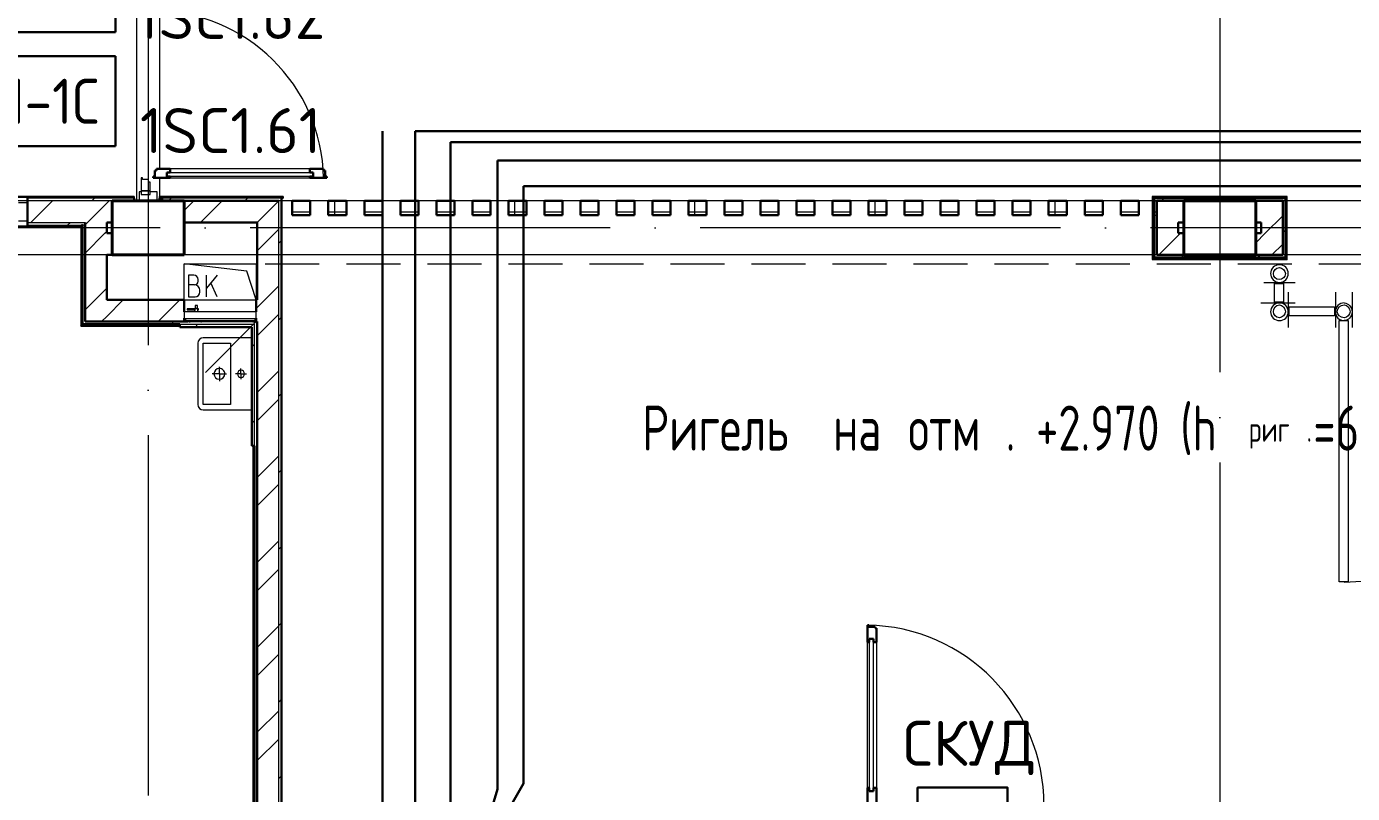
# Model space of a CAD drawing. Header units: millimetres. Extents: x -1073752 to 1436911, y -1379358 to 94781.
# Drawn here: x -1033743 to -1026380, y -914608 to -910352 of the extents above; entities that cross this region are included whole.
import ezdxf
from ezdxf.enums import TextEntityAlignment as Align

# ---------------------------------------------------------------- set-up
doc = ezdxf.new("R2010")
doc.units = ezdxf.units.MM
doc.set_wipeout_variables(frame=1)
for name, pattern in [('ADSK_Линия сетки', [25, 20, -2.5, 0, -2.5]), ('ADSK_Сверху', [450, 300, -150]), ('ADSK_Штриховая_ш3 п1_5', [4.5, 3, -1.5])]:
    doc.linetypes.add(name, pattern=pattern)
for name, color, linetype, lineweight in [('PDF _Геометрия', 7, 'Continuous', 9), ('RC-Линии_связи-Адресные', 5, 'Continuous', 50), ('RC-Прочее_оборудование', 1, 'Continuous', 30), ('Аннотация', 7, 'Continuous', 18), ('АПС', 5, 'Continuous', 30), ('Витраж', 7, 'Continuous', 9), ('Двери', 252, 'Continuous', 9), ('лс', 5, 'Continuous', 30), ('Несущие колонны', 7, 'Continuous', 18), ('Оборудование', 7, 'Continuous', 18), ('Ограждение', 252, 'Continuous', 9), ('Оси', 252, 'Continuous', 9), ('Перекрытие', 252, 'Continuous', 18), ('Стены внутренние', 7, 'Continuous', 18), ('Стены наружные', 7, 'Continuous', 18), ('Стены штриховка', 7, 'Continuous', 9), ('Узлы', 7, 'Continuous', 18)]:
    doc.layers.add(name, color=color, linetype=linetype, lineweight=lineweight)
doc.layers.add('Двери открывание', color=7, linetype='Continuous', lineweight=9, true_color=0xc0c0c0)
doc.layers.add('Линии', color=7, linetype='Continuous', lineweight=9, true_color=0x00a600)
doc.styles.add('GOST Common_3', font='', dxfattribs={"height": 3.5})
doc.styles.add('GOST Common_5', font='', dxfattribs={"width": 0.9, "height": 2.5})
doc.styles.add('ICOCPEUR', font='isocpeur.ttf', dxfattribs={"height": 250})
doc.styles.add('ISOCPEUR', font='isocpeur.ttf', dxfattribs={"height": 250})
doc.styles.get("Standard").update_dxf_attribs({"font": 'arial.ttf'})
doc.styles.get('GOST Common_3').set_extended_font_data('GOST 2.304 type A')
doc.styles.get('GOST Common_5').set_extended_font_data('GOST 2.304 type A')
pattern_1 = [(0, (-32119.8, 96), (0, 600), []), (90, (-32119.8, 96), (-600, 4e-14), [])]

# ---------------------------------------------------------------- blocks, each defined once
blk = doc.blocks.new('1 этаж')
at = {"layer": 'Ограждение', "true_color": 0x636466}
h = blk.add_hatch(dxfattribs=at)
h.set_pattern_fill('FP_25', color=251, style=0, pattern_type=2)
h.set_pattern_definition(pattern_1)
h.paths.add_polyline_path([(-40733.3, -13828.7), (-40733.3, -13818.7), (-44175.8, -13818.7), (-44175.8, -13823.7), (-40738.3, -13823.7), (-40738.3, -13828.7)])
h = blk.add_hatch(dxfattribs=at)
h.set_pattern_fill('FP_26', color=251, style=0, pattern_type=2)
h.set_pattern_definition(pattern_1)
h.paths.add_polyline_path([(-40593.3, -13828.7), (-40573.3, -13828.7), (-40573.3, -13823.7), (-39915.8, -13823.7), (-39915.8, -13828.7), (-39905.8, -13828.7), (-39905.8, -13818.7), (-40593.3, -13818.7)])
h = blk.add_hatch(dxfattribs=at)
h.set_pattern_fill('FP_25', color=251, style=0, pattern_type=2)
h.set_pattern_definition(pattern_1)
h.paths.add_polyline_path([(-35075.8, -13823.7), (-34335.8, -13823.7), (-34330.8, -13818.7), (-35080.8, -13818.7)])
h = blk.add_hatch(dxfattribs=at)
h.set_pattern_fill('FP_25', color=251, style=0, pattern_type=2)
h.set_pattern_definition(pattern_1)
h.paths.add_polyline_path([(-34477.6, -14168.7), (-34330.8, -14168.7), (-34335.8, -14163.7), (-35075.8, -14163.7), (-35080.8, -14168.7), (-35055.8, -14168.7)])
at = {"color": 251, "lineweight": 18, "true_color": 0x636466}
for p, q in [((-40109, -14234.6), (-40455.8, -14193.7)), ((-40455.8, -14393.7), (-40455.8, -14193.7)), ((-40455.8, -14193.7), (-40055.8, -14193.7)), ((-40055.8, -14193.7), (-40055.8, -14393.7)), ((-40402.5, -14256.5), (-40432.5, -14256.5)), ((-40432.5, -14256.5), (-40432.5, -14376.5)), ((-40379.2, -14289.8), (-40379.2, -14279.8)), ((-40272.5, -14256.5), (-40332.5, -14328)), ((-40332.5, -14376.5), (-40332.5, -14256.5)), ((-40055.8, -14393.7), (-40109, -14234.6)), ((-40399.2, -14309.8), (-40432.5, -14309.8)), ((-40369.2, -14349.8), (-40369.2, -14339.8)), ((-40272.5, -14376.5), (-40308.5, -14299.4)), ((-40432.5, -14376.5), (-40395.9, -14376.5))]:
    blk.add_line(p, q, dxfattribs=at)
for centre, radius, start, end in [((-40402.5, -14279.8), 23.3, 0, 90), ((-40399.2, -14289.8), 20, 270, 0), ((-40399.2, -14339.8), 30, 0, 90), ((-40395.9, -14349.8), 26.7, 270, 0)]:
    blk.add_arc(centre, radius, start, end, dxfattribs=at)
at = {"layer": 'PDF _Геометрия', "color": 251, "true_color": 0x636466}
for p, q in [((-34461.2, -14296), (-34286.9, -14296)), ((-34325, -14350.4), (-34325, -14546.4)), ((-34063.7, -14350.4), (-34063.7, -14546.4)), ((-33971.1, -14350.4), (-33971.1, -14546.4)), ((-34477.5, -14410.3), (-34286.9, -14410.3))]:
    blk.add_line(p, q, dxfattribs=at)
at = {"layer": 'PDF _Геометрия', "color": 251, "true_color": 0x636466, "flags": 128}
for points in [[(-34401.3, -14301.4), (-34352.3, -14301.4), (-34352.3, -14404.9), (-34401.3, -14404.9), (-34401.3, -14301.4)], [(-34069.1, -14432.1), (-34069.1, -14481.1), (-34319.6, -14481.1), (-34319.6, -14432.1), (-34069.1, -14432.1)], [(-34041.9, -14508.3), (-33992.9, -14508.3), (-33992.9, -15956.8), (-34041.9, -15956.8), (-34041.9, -14508.3)], [(-33835, -15951.3), (-33851.3, -15951.3), (-34014.6, -15962.2)]]:
    blk.add_lwpolyline(points, dxfattribs=at)
at = {"layer": 'PDF _Геометрия', "color": 251, "true_color": 0x636466}
for centre, start, end in [((-34374.2, -14246.8), 89.76027, 180.23973), ((-34373.8, -14246.8), 359.76027, 90.23973), ((-34374.2, -14247.2), 179.76027, 270.23973), ((-34373.8, -14247.2), 269.76027, 0.23973), ((-34374.2, -14459.1), 89.76027, 180.23973), ((-34374.2, -14459.1), 89.76027, 180.23973), ((-34373.8, -14459.1), 359.76027, 90.23973), ((-34373.8, -14459.1), 359.76027, 90.23973), ((-34014.9, -14459.1), 89.76027, 180.23973), ((-34014.9, -14459.1), 89.76027, 180.23973), ((-34374.2, -14459.5), 179.76027, 270.23973), ((-34374.2, -14459.5), 179.76027, 270.23973), ((-34373.8, -14459.5), 269.76027, 0.23973), ((-34373.8, -14459.5), 269.76027, 0.23973), ((-34014.9, -14459.5), 179.76027, 270.23973), ((-34014.9, -14459.5), 179.76027, 270.23973)]:
    blk.add_arc(centre, 48.8, start, end, dxfattribs=at)
for points in [[(-34406.7, -14247), (-34406.7, -14230.6), (-34395.8, -14214.3), (-34374, -14214.3)], [(-34374, -14279.6), (-34395.8, -14279.6), (-34406.7, -14268.7), (-34406.7, -14247)], [(-34374, -14214.3), (-34357.7, -14214.3), (-34341.4, -14230.6), (-34341.4, -14247)], [(-34341.4, -14247), (-34341.4, -14268.7), (-34357.7, -14279.6), (-34374, -14279.6)], [(-34406.7, -14459.3), (-34406.7, -14437.5), (-34395.8, -14421.2), (-34374, -14421.2)], [(-34406.7, -14459.3), (-34406.7, -14437.5), (-34395.8, -14421.2), (-34374, -14421.2)], [(-34374, -14421.2), (-34357.7, -14421.2), (-34341.4, -14437.5), (-34341.4, -14459.3)], [(-34374, -14421.2), (-34357.7, -14421.2), (-34341.4, -14437.5), (-34341.4, -14459.3)], [(-34052.8, -14459.3), (-34052.8, -14437.5), (-34036.4, -14421.2), (-34014.6, -14421.2)], [(-34052.8, -14459.3), (-34052.8, -14437.5), (-34036.4, -14421.2), (-34014.6, -14421.2)], [(-34014.6, -14410.3), (-33992.9, -14410.3), (-33971.1, -14432.1), (-33971.1, -14459.3)], [(-34014.6, -14410.3), (-33992.9, -14410.3), (-33971.1, -14432.1), (-33971.1, -14459.3)], [(-34014.6, -14421.2), (-33998.3, -14421.2), (-33982, -14437.5), (-33982, -14459.3)], [(-34014.6, -14421.2), (-33998.3, -14421.2), (-33982, -14437.5), (-33982, -14459.3)], [(-34374, -14492), (-34395.8, -14492), (-34406.7, -14475.7), (-34406.7, -14459.3)], [(-34374, -14492), (-34395.8, -14492), (-34406.7, -14475.7), (-34406.7, -14459.3)], [(-34341.4, -14459.3), (-34341.4, -14475.7), (-34357.7, -14492), (-34374, -14492)], [(-34341.4, -14459.3), (-34341.4, -14475.7), (-34357.7, -14492), (-34374, -14492)], [(-34014.6, -14492), (-34036.4, -14492), (-34052.8, -14475.7), (-34052.8, -14459.3)], [(-34014.6, -14492), (-34036.4, -14492), (-34052.8, -14475.7), (-34052.8, -14459.3)], [(-33971.1, -14459.3), (-33971.1, -14486.5), (-33992.9, -14508.3), (-34014.6, -14508.3)], [(-33982, -14459.3), (-33982, -14475.7), (-33998.3, -14492), (-34014.6, -14492)], [(-33971.1, -14459.3), (-33971.1, -14486.5), (-33992.9, -14508.3), (-34014.6, -14508.3)], [(-33982, -14459.3), (-33982, -14475.7), (-33998.3, -14492), (-34014.6, -14492)]]:
    blk.add_open_spline(points, degree=3, dxfattribs=at)
at = {"layer": 'Витраж', "color": 251, "lineweight": 18, "true_color": 0x636466, "extrusion": (0, 0, -1)}
for p, q in [((-40705.8, -13793.7), (-40705.8, -13843.7)), ((-40695.8, -13793.7), (-40705.8, -13793.7)), ((-40605.8, -13793.7), (-40645.8, -13793.7)), ((-40605.8, -13843.7), (-40605.8, -13793.7)), ((-41325.8, -13853.7), (-41375.8, -13853.7)), ((-41325.8, -13953.7), (-41325.8, -13853.7)), ((-40705.8, -13843.7), (-40605.8, -13843.7)), ((-41375.8, -13953.7), (-41325.8, -13953.7))]:
    blk.add_line(p, q, dxfattribs=at)
at = {"layer": 'Двери', "color": 251, "lineweight": 30, "true_color": 0x636466}
for p, q in [((-40618.8, -13674.7), (-40618.8, -13708.7)), ((-40609.8, -13674.7), (-40618.8, -13674.7)), ((-40533.8, -13666.7), (-40609.8, -13666.7)), ((-40609.8, -13666.7), (-40609.8, -13674.7)), ((-40533.8, -13686.7), (-40551.8, -13686.7)), ((-40551.8, -13686.7), (-40551.8, -13707.7)), ((-40533.8, -13666.7), (-40533.8, -13686.7)), ((-39681.8, -13666.7), (-39757.8, -13666.7)), ((-39757.8, -13666.7), (-39757.8, -13686.7)), ((-39757.8, -13686.7), (-39739.8, -13686.7)), ((-39739.8, -13686.7), (-39739.8, -13707.7)), ((-39681.8, -13674.7), (-39681.8, -13666.7)), ((-39672.8, -13674.7), (-39681.8, -13674.7)), ((-39672.8, -13708.7), (-39672.8, -13674.7)), ((-40618.8, -13708.7), (-40627.8, -13708.7)), ((-40627.8, -13708.7), (-40627.8, -13716.7)), ((-40627.8, -13716.7), (-40533.8, -13716.7)), ((-40551.8, -13707.7), (-40533.8, -13707.7)), ((-40533.8, -13707.7), (-40533.8, -13716.7)), ((-39757.8, -13707.7), (-39757.8, -13716.7)), ((-39739.8, -13707.7), (-39757.8, -13707.7)), ((-39757.8, -13716.7), (-39663.8, -13716.7)), ((-39663.8, -13708.7), (-39672.8, -13708.7)), ((-39663.8, -13716.7), (-39663.8, -13708.7)), ((-36661.8, -16197.7), (-36653.8, -16197.7)), ((-36661.8, -16291.7), (-36661.8, -16197.7)), ((-36653.8, -16197.7), (-36653.8, -16206.7)), ((-36653.8, -16206.7), (-36619.8, -16206.7)), ((-36619.8, -16206.7), (-36619.8, -16215.7)), ((-36619.8, -16215.7), (-36611.8, -16215.7)), ((-36611.8, -16215.7), (-36611.8, -16291.7)), ((-36652.8, -16291.7), (-36661.8, -16291.7)), ((-36652.8, -16273.7), (-36652.8, -16291.7)), ((-36628.8, -16273.7), (-36652.8, -16273.7)), ((-36628.8, -16291.7), (-36628.8, -16273.7)), ((-36611.8, -16291.7), (-36628.8, -16291.7)), ((-36661.8, -17195.7), (-36661.8, -17101.7)), ((-36652.8, -17101.7), (-36661.8, -17101.7)), ((-36652.8, -17119.7), (-36652.8, -17101.7)), ((-36628.8, -17119.7), (-36652.8, -17119.7)), ((-36628.8, -17101.7), (-36628.8, -17119.7)), ((-36611.8, -17101.7), (-36628.8, -17101.7)), ((-36611.8, -17101.7), (-36611.8, -17177.7))]:
    blk.add_line(p, q, dxfattribs=at)
at = {"layer": 'Двери', "color": 251, "true_color": 0x636466}
for p, q in [((-40551.8, -13686.7), (-39739.8, -13686.7)), ((-40551.8, -13707.7), (-40551.8, -13686.7)), ((-39757.8, -13666.7), (-40533.8, -13666.7)), ((-39739.8, -13686.7), (-39739.8, -13707.7)), ((-40687.8, -13716.7), (-40695.8, -13716.7)), ((-40695.8, -13716.7), (-40695.8, -13788.7)), ((-40687.8, -13725.7), (-40687.8, -13716.7)), ((-40653.8, -13725.7), (-40687.8, -13725.7)), ((-40653.8, -13739.7), (-40653.8, -13725.7)), ((-40645.8, -13739.7), (-40653.8, -13739.7)), ((-40645.8, -13788.7), (-40645.8, -13739.7)), ((-39739.8, -13707.7), (-40551.8, -13707.7)), ((-40533.8, -13716.7), (-39757.8, -13716.7)), ((-40645.8, -13788.7), (-40695.8, -13788.7)), ((-40695.8, -13788.7), (-40695.8, -13808.7)), ((-40695.8, -13788.7), (-40645.8, -13788.7)), ((-40695.8, -13808.7), (-40645.8, -13808.7)), ((-40645.8, -13808.7), (-40645.8, -13788.7)), ((-36661.8, -17101.7), (-36661.8, -16291.7)), ((-36652.8, -16273.7), (-36652.8, -17119.7)), ((-36628.8, -16273.7), (-36652.8, -16273.7)), ((-36628.8, -17119.7), (-36628.8, -16273.7)), ((-36611.8, -16291.7), (-36611.8, -17101.7)), ((-36652.8, -17119.7), (-36628.8, -17119.7))]:
    blk.add_line(p, q, dxfattribs=at)
at = {"layer": 'Двери открывание', "color": 251, "true_color": 0x636466}
for centre, radius, start, end in [((-40627.8, -13734.7), 946, 1.09026, 90), ((-36679.8, -17195.7), 998, 0, 88.96655)]:
    blk.add_arc(centre, radius, start, end, dxfattribs=at)
at = {"layer": 'Линии', "color": 251, "linetype": 'ADSK_Сверху', "ltscale": 100, "true_color": 0x636466}
for p, q in [((-15050.8, -13843.7), (-48260.8, -13843.7)), ((-15050.8, -14143.7), (-48260.8, -14143.7))]:
    blk.add_line(p, q, dxfattribs=at)
at = {"layer": 'Линии', "color": 251, "linetype": 'ADSK_Штриховая_ш3 п1_5', "ltscale": 100, "true_color": 0x636466}
blk.add_line((-40455.8, -14193.7), (-27895.8, -14193.7), dxfattribs=at)
at = {"layer": 'Несущие колонны', "color": 251, "lineweight": 40, "true_color": 0x636466}
for p, q in [((-40855.8, -13843.7), (-40455.8, -13843.7)), ((-40855.8, -14143.7), (-40855.8, -13843.7)), ((-40455.8, -13843.7), (-40855.8, -13843.7)), ((-40455.8, -13843.7), (-40455.8, -14143.7)), ((-34905.8, -14143.7), (-34905.8, -13843.7)), ((-34905.8, -13843.7), (-34505.8, -13843.7)), ((-34505.8, -13843.7), (-34905.8, -13843.7)), ((-34905.8, -13843.7), (-34905.8, -14143.7)), ((-34505.8, -13843.7), (-34505.8, -14143.7)), ((-34505.8, -14143.7), (-34505.8, -13843.7)), ((-40855.8, -13963.7), (-40855.8, -14143.7)), ((-40455.8, -14143.7), (-40455.8, -13963.7)), ((-40455.8, -14143.7), (-40855.8, -14143.7)), ((-40855.8, -14143.7), (-40455.8, -14143.7)), ((-34505.8, -14143.7), (-34905.8, -14143.7)), ((-34905.8, -14143.7), (-34505.8, -14143.7))]:
    blk.add_line(p, q, dxfattribs=at)
at = {"layer": 'Несущие колонны', "color": 251, "true_color": 0x636466}
for p, q in [((-40855.8, -13843.7), (-40855.8, -13963.7)), ((-40455.8, -13963.7), (-40455.8, -13843.7))]:
    blk.add_line(p, q, dxfattribs=at)
at = {"layer": 'Оборудование', "color": 251, "true_color": 0x636466}
for p, q in [((-40395.4, -14423.4), (-40395.4, -14440.9)), ((-40383.2, -14423.4), (-40395.4, -14423.4)), ((-40383.2, -14440.9), (-40383.2, -14423.4)), ((-40455.8, -14458.7), (-40455.8, -14495.1)), ((-40055.8, -14458.7), (-40455.8, -14458.7)), ((-40454.9, -14496), (-40056.7, -14496)), ((-40448.8, -14496), (-40448.8, -14505.8)), ((-40440, -14443.4), (-40440, -14448.4)), ((-40394.1, -14443.4), (-40440, -14443.4)), ((-40440, -14448.4), (-40394.1, -14448.4)), ((-40399, -14442.8), (-40399, -14458.7)), ((-40379.7, -14442.8), (-40399, -14442.8)), ((-40395.4, -14440.9), (-40397.4, -14442.8)), ((-40383.2, -14440.9), (-40395.4, -14440.9)), ((-40376.2, -14443.4), (-40384.5, -14443.4)), ((-40384.5, -14448.4), (-40376.2, -14448.4)), ((-40381.2, -14442.8), (-40383.2, -14440.9)), ((-40379.7, -14458.7), (-40379.7, -14442.8)), ((-40376.2, -14448.4), (-40376.2, -14443.4)), ((-40062.8, -14505.8), (-40062.8, -14496)), ((-40055.8, -14495.1), (-40055.8, -14458.7)), ((-40447.8, -14506.7), (-40063.8, -14506.7)), ((-40436.8, -14508.3), (-40436.8, -14513.7)), ((-40436.8, -14513.7), (-40074.8, -14513.7)), ((-40427.8, -14513.7), (-40427.8, -14515.7)), ((-40427.8, -14515.7), (-40423.8, -14515.7)), ((-40363.3, -14515.7), (-40423.8, -14515.7)), ((-40363.3, -14515.7), (-40359.3, -14515.7)), ((-40359.3, -14515.7), (-40359.3, -14513.7)), ((-40055.8, -14513.7), (-40338.6, -14796.6)), ((-40074.8, -14513.7), (-40074.8, -14508.3))]:
    blk.add_line(p, q, dxfattribs=at)
for points, knots in [([(-40455.8, -14495.1), (-40455.8, -14495.2), (-40455.8, -14495.4), (-40455.7, -14495.6), (-40455.6, -14495.7), (-40455.4, -14495.8), (-40455.3, -14495.9), (-40455.1, -14496), (-40455, -14496), (-40454.9, -14496)], [0, 0, 0, 0, 0.166667, 0.333333, 0.458333, 0.583333, 0.708333, 0.833333, 1, 1, 1, 1]), ([(-40056.7, -14496), (-40056.6, -14496), (-40056.5, -14496), (-40056.3, -14496), (-40056.2, -14495.9), (-40056, -14495.7), (-40055.9, -14495.6), (-40055.8, -14495.4), (-40055.8, -14495.2), (-40055.8, -14495.1)], [-1, -1, -1, -1, -0.833333, -0.75, -0.583333, -0.458333, -0.333333, -0.166667, 0, 0, 0, 0]), ([(-40448.8, -14505.8), (-40448.8, -14505.9), (-40448.8, -14506), (-40448.7, -14506.2), (-40448.6, -14506.4), (-40448.4, -14506.5), (-40448.3, -14506.6), (-40448.2, -14506.7), (-40448.1, -14506.7), (-40447.9, -14506.7), (-40447.8, -14506.7)], [0, 0, 0, 0, 0.166667, 0.333333, 0.458333, 0.583333, 0.666667, 0.75, 0.833333, 1, 1, 1, 1]), ([(-40438.3, -14506.7), (-40438.2, -14506.7), (-40438, -14506.8), (-40437.7, -14506.8), (-40437.6, -14506.9), (-40437.4, -14507), (-40437.2, -14507.2), (-40437.1, -14507.3), (-40437, -14507.5), (-40436.9, -14507.7), (-40436.8, -14507.9), (-40436.8, -14508.1), (-40436.8, -14508.3)], [0, 0, 0, 0, 0.166667, 0.25, 0.333333, 0.416667, 0.5, 0.583333, 0.666667, 0.75, 0.833333, 1, 1, 1, 1]), ([(-40074.8, -14508.3), (-40074.8, -14508.1), (-40074.8, -14507.9), (-40074.7, -14507.7), (-40074.6, -14507.5), (-40074.5, -14507.3), (-40074.4, -14507.2), (-40074.2, -14507), (-40074, -14506.9), (-40073.9, -14506.8), (-40073.6, -14506.8), (-40073.4, -14506.7), (-40073.3, -14506.7)], [-1, -1, -1, -1, -0.833333, -0.75, -0.666667, -0.583333, -0.5, -0.416667, -0.333333, -0.25, -0.166667, 0, 0, 0, 0]), ([(-40063.8, -14506.7), (-40063.7, -14506.7), (-40063.5, -14506.7), (-40063.4, -14506.7), (-40063.3, -14506.6), (-40063.2, -14506.5), (-40063, -14506.4), (-40062.9, -14506.2), (-40062.8, -14506), (-40062.8, -14505.9), (-40062.8, -14505.8)], [-1, -1, -1, -1, -0.833333, -0.75, -0.666667, -0.583333, -0.458333, -0.333333, -0.166667, 0, 0, 0, 0])]:
    blk.add_open_spline(points, degree=3, knots=knots, dxfattribs=at)
at = {"layer": 'Ограждение', "color": 251, "true_color": 0x636466}
for p, q in [((-40733.3, -13818.7), (-44175.8, -13818.7)), ((-40733.3, -13818.7), (-40733.3, -13828.7)), ((-40593.3, -13828.7), (-40593.3, -13818.7)), ((-39905.8, -13818.7), (-40593.3, -13818.7)), ((-39915.8, -13828.7), (-39905.8, -13828.7)), ((-39905.8, -13818.7), (-39905.8, -13828.7)), ((-34330.8, -13818.7), (-35080.8, -13818.7)), ((-35080.8, -13818.7), (-35075.8, -13823.7)), ((-35080.8, -13818.7), (-35080.8, -14168.7)), ((-34330.8, -13818.7), (-34335.8, -13823.7)), ((-34330.8, -14168.7), (-34330.8, -13818.7)), ((-44175.8, -13988.7), (-41030.8, -13988.7)), ((-41030.8, -13988.7), (-41025.8, -13983.7)), ((-41030.8, -13988.7), (-41030.8, -14538.7)), ((-35080.8, -14168.7), (-35075.8, -14163.7)), ((-35080.8, -14168.7), (-34330.8, -14168.7)), ((-34335.8, -14163.7), (-34330.8, -14168.7)), ((-41030.8, -14538.7), (-41025.8, -14533.7)), ((-41030.8, -14538.7), (-40480.8, -14538.7)), ((-40075.8, -15478.7), (-40070.8, -15478.7)), ((-40075.8, -15478.7), (-40075.8, -19958.8))]:
    blk.add_line(p, q, dxfattribs=at)
at = {"layer": 'Оси', "color": 251, "linetype": 'ADSK_Линия сетки', "ltscale": 100, "true_color": 0x636466}
for p, q in [((-34705.8, 32206.9), (-34705.8, -33769.9)), ((-40655.8, -2643.7), (-40655.8, -33769.9)), ((4411.5, -13993.7), (-72528.1, -13993.7))]:
    blk.add_line(p, q, dxfattribs=at)
at = {"layer": 'Перекрытие', "color": 251, "ltscale": 100, "true_color": 0x636466}
for p, q in [((-40718.3, -13843.7), (-40718.3, -11763.7)), ((-39855.8, -13843.7), (-39915.8, -13843.7)), ((-39655.8, -13843.7), (-39755.8, -13843.7)), ((-39455.8, -13843.7), (-39555.8, -13843.7)), ((-39255.8, -13843.7), (-39355.8, -13843.7)), ((-39055.8, -13843.7), (-39155.8, -13843.7)), ((-38855.8, -13843.7), (-38955.8, -13843.7)), ((-38655.8, -13843.7), (-38755.8, -13843.7)), ((-38455.8, -13843.7), (-38555.8, -13843.7)), ((-38255.8, -13843.7), (-38355.8, -13843.7)), ((-38055.8, -13843.7), (-38155.8, -13843.7)), ((-37855.8, -13843.7), (-37955.8, -13843.7)), ((-37655.8, -13843.7), (-37755.8, -13843.7)), ((-37455.8, -13843.7), (-37555.8, -13843.7)), ((-37255.8, -13843.7), (-37355.8, -13843.7)), ((-37055.8, -13843.7), (-37155.8, -13843.7)), ((-36855.8, -13843.7), (-36955.8, -13843.7)), ((-36655.8, -13843.7), (-36755.8, -13843.7)), ((-36455.8, -13843.7), (-36555.8, -13843.7)), ((-36255.8, -13843.7), (-36355.8, -13843.7)), ((-36055.8, -13843.7), (-36155.8, -13843.7)), ((-35855.8, -13843.7), (-35955.8, -13843.7)), ((-35655.8, -13843.7), (-35755.8, -13843.7)), ((-35455.8, -13843.7), (-35555.8, -13843.7)), ((-35255.8, -13843.7), (-35355.8, -13843.7)), ((-35080.8, -13843.7), (-35155.8, -13843.7)), ((-40455.8, -14393.7), (-40455.8, -14193.7)), ((-40455.8, -14193.7), (-40055.8, -14193.7)), ((-40055.8, -14193.7), (-40055.8, -14393.7))]:
    blk.add_line(p, q, dxfattribs=at)
at = {"layer": 'Стены внутренние', "color": 251, "lineweight": 30, "true_color": 0x636466}
for p, q in [((-39755.8, -13843.7), (-39855.8, -13843.7)), ((-39855.8, -13843.7), (-39855.8, -13923.7)), ((-39755.8, -13923.7), (-39755.8, -13843.7)), ((-39555.8, -13843.7), (-39655.8, -13843.7)), ((-39655.8, -13843.7), (-39655.8, -13923.7)), ((-39555.8, -13923.7), (-39555.8, -13843.7)), ((-39355.8, -13843.7), (-39455.8, -13843.7)), ((-39455.8, -13843.7), (-39455.8, -13923.7)), ((-39355.8, -13923.7), (-39355.8, -13843.7)), ((-39155.8, -13843.7), (-39255.8, -13843.7)), ((-39255.8, -13843.7), (-39255.8, -13923.7)), ((-39155.8, -13923.7), (-39155.8, -13843.7)), ((-38955.8, -13843.7), (-39055.8, -13843.7)), ((-39055.8, -13843.7), (-39055.8, -13923.7)), ((-38955.8, -13923.7), (-38955.8, -13843.7)), ((-38755.8, -13843.7), (-38855.8, -13843.7)), ((-38855.8, -13843.7), (-38855.8, -13923.7)), ((-38755.8, -13923.7), (-38755.8, -13843.7)), ((-38555.8, -13843.7), (-38655.8, -13843.7)), ((-38655.8, -13843.7), (-38655.8, -13923.7)), ((-38555.8, -13923.7), (-38555.8, -13843.7)), ((-38355.8, -13843.7), (-38455.8, -13843.7)), ((-38455.8, -13843.7), (-38455.8, -13923.7)), ((-38355.8, -13923.7), (-38355.8, -13843.7)), ((-38155.8, -13843.7), (-38255.8, -13843.7)), ((-38255.8, -13843.7), (-38255.8, -13923.7)), ((-38155.8, -13923.7), (-38155.8, -13843.7)), ((-37955.8, -13843.7), (-38055.8, -13843.7)), ((-38055.8, -13843.7), (-38055.8, -13923.7)), ((-37955.8, -13923.7), (-37955.8, -13843.7)), ((-37755.8, -13843.7), (-37855.8, -13843.7)), ((-37855.8, -13843.7), (-37855.8, -13923.7)), ((-37755.8, -13923.7), (-37755.8, -13843.7)), ((-37555.8, -13843.7), (-37655.8, -13843.7)), ((-37655.8, -13843.7), (-37655.8, -13923.7)), ((-37555.8, -13923.7), (-37555.8, -13843.7)), ((-37355.8, -13843.7), (-37455.8, -13843.7)), ((-37455.8, -13843.7), (-37455.8, -13923.7)), ((-37355.8, -13923.7), (-37355.8, -13843.7)), ((-37155.8, -13843.7), (-37255.8, -13843.7)), ((-37255.8, -13843.7), (-37255.8, -13923.7)), ((-37155.8, -13923.7), (-37155.8, -13843.7)), ((-36955.8, -13843.7), (-37055.8, -13843.7)), ((-37055.8, -13843.7), (-37055.8, -13923.7)), ((-36955.8, -13923.7), (-36955.8, -13843.7)), ((-36755.8, -13843.7), (-36855.8, -13843.7)), ((-36855.8, -13843.7), (-36855.8, -13923.7)), ((-36755.8, -13923.7), (-36755.8, -13843.7)), ((-36555.8, -13843.7), (-36655.8, -13843.7)), ((-36655.8, -13843.7), (-36655.8, -13923.7)), ((-36555.8, -13923.7), (-36555.8, -13843.7)), ((-36355.8, -13843.7), (-36455.8, -13843.7)), ((-36455.8, -13843.7), (-36455.8, -13923.7)), ((-36355.8, -13923.7), (-36355.8, -13843.7)), ((-36155.8, -13843.7), (-36255.8, -13843.7)), ((-36255.8, -13843.7), (-36255.8, -13923.7)), ((-36155.8, -13923.7), (-36155.8, -13843.7)), ((-35955.8, -13843.7), (-36055.8, -13843.7)), ((-36055.8, -13843.7), (-36055.8, -13923.7)), ((-35955.8, -13923.7), (-35955.8, -13843.7)), ((-35755.8, -13843.7), (-35855.8, -13843.7)), ((-35855.8, -13843.7), (-35855.8, -13923.7)), ((-35755.8, -13923.7), (-35755.8, -13843.7)), ((-35555.8, -13843.7), (-35655.8, -13843.7)), ((-35655.8, -13843.7), (-35655.8, -13923.7)), ((-35555.8, -13923.7), (-35555.8, -13843.7)), ((-35355.8, -13843.7), (-35455.8, -13843.7)), ((-35455.8, -13843.7), (-35455.8, -13923.7)), ((-35355.8, -13923.7), (-35355.8, -13843.7)), ((-35155.8, -13843.7), (-35255.8, -13843.7)), ((-35255.8, -13843.7), (-35255.8, -13923.7)), ((-35155.8, -13923.7), (-35155.8, -13843.7)), ((-39855.8, -13923.7), (-39755.8, -13923.7)), ((-39655.8, -13923.7), (-39555.8, -13923.7)), ((-39455.8, -13923.7), (-39355.8, -13923.7)), ((-39255.8, -13923.7), (-39155.8, -13923.7)), ((-39055.8, -13923.7), (-38955.8, -13923.7)), ((-38855.8, -13923.7), (-38755.8, -13923.7)), ((-38655.8, -13923.7), (-38555.8, -13923.7)), ((-38455.8, -13923.7), (-38355.8, -13923.7)), ((-38255.8, -13923.7), (-38155.8, -13923.7)), ((-38055.8, -13923.7), (-37955.8, -13923.7)), ((-37855.8, -13923.7), (-37755.8, -13923.7)), ((-37655.8, -13923.7), (-37555.8, -13923.7)), ((-37455.8, -13923.7), (-37355.8, -13923.7)), ((-37255.8, -13923.7), (-37155.8, -13923.7)), ((-37055.8, -13923.7), (-36955.8, -13923.7)), ((-36855.8, -13923.7), (-36755.8, -13923.7)), ((-36655.8, -13923.7), (-36555.8, -13923.7)), ((-36455.8, -13923.7), (-36355.8, -13923.7)), ((-36255.8, -13923.7), (-36155.8, -13923.7)), ((-36055.8, -13923.7), (-35955.8, -13923.7)), ((-35855.8, -13923.7), (-35755.8, -13923.7)), ((-35655.8, -13923.7), (-35555.8, -13923.7)), ((-35455.8, -13923.7), (-35355.8, -13923.7)), ((-35255.8, -13923.7), (-35155.8, -13923.7))]:
    blk.add_line(p, q, dxfattribs=at)
at = {"layer": 'Стены внутренние', "color": 251, "linetype": 'Continuous', "lineweight": 9, "true_color": 0x636466}
for p, q in [((-39855.8, -13904), (-39755.8, -13904)), ((-39655.8, -13904), (-39555.8, -13904)), ((-39619.8, -13923.7), (-39619.8, -13843.7)), ((-39455.8, -13904), (-39355.8, -13904)), ((-39255.8, -13904), (-39155.8, -13904)), ((-39055.8, -13904), (-38955.8, -13904)), ((-38855.8, -13904), (-38755.8, -13904)), ((-38655.8, -13904), (-38555.8, -13904)), ((-38619.8, -13923.7), (-38619.8, -13843.7)), ((-38455.8, -13904), (-38355.8, -13904)), ((-38255.8, -13904), (-38155.8, -13904)), ((-38055.8, -13904), (-37955.8, -13904)), ((-37855.8, -13904), (-37755.8, -13904)), ((-37655.8, -13904), (-37555.8, -13904)), ((-37619.8, -13923.7), (-37619.8, -13843.7)), ((-37455.8, -13904), (-37355.8, -13904)), ((-37255.8, -13904), (-37155.8, -13904)), ((-37055.8, -13904), (-36955.8, -13904)), ((-36855.8, -13904), (-36755.8, -13904)), ((-36655.8, -13904), (-36555.8, -13904)), ((-36619.8, -13923.7), (-36619.8, -13843.7)), ((-36455.8, -13904), (-36355.8, -13904)), ((-36255.8, -13904), (-36155.8, -13904)), ((-36055.8, -13904), (-35955.8, -13904)), ((-35855.8, -13904), (-35755.8, -13904)), ((-35655.8, -13904), (-35555.8, -13904)), ((-35619.8, -13923.7), (-35619.8, -13843.7)), ((-35455.8, -13904), (-35355.8, -13904)), ((-35255.8, -13904), (-35155.8, -13904)), ((-35070.8, -13904), (-35055.8, -13904))]:
    blk.add_line(p, q, dxfattribs=at)
at = {"layer": 'Стены наружные', "color": 251, "true_color": 0x636466}
for p, q in [((-40593.3, -11910.7), (-40593.3, -13666.7)), ((-40593.3, -13716.7), (-40593.3, -13818.7)), ((-44175.8, -13823.7), (-41325.8, -13823.7)), ((-40855.8, -13963.7), (-40855.8, -13843.7)), ((-40455.8, -13843.7), (-40455.8, -13963.7)), ((-41325.8, -13983.7), (-44175.8, -13983.7)), ((-40455.8, -14393.7), (-40055.8, -14393.7))]:
    blk.add_line(p, q, dxfattribs=at)
at = {"layer": 'Стены наружные', "color": 251, "lineweight": 30, "true_color": 0x636466}
for p, q in [((-41325.8, -13823.7), (-41325.8, -13983.7)), ((-40738.3, -13823.7), (-41325.8, -13823.7)), ((-40738.3, -13828.7), (-40738.3, -13823.7)), ((-40733.3, -13828.7), (-40738.3, -13828.7)), ((-40733.3, -13843.7), (-40733.3, -13828.7)), ((-40573.3, -13828.7), (-40593.3, -13828.7)), ((-40593.3, -13828.7), (-40593.3, -13843.7)), ((-39915.8, -13823.7), (-40573.3, -13823.7)), ((-40573.3, -13823.7), (-40573.3, -13828.7)), ((-39915.8, -17183.7), (-39915.8, -13823.7)), ((-34335.8, -13823.7), (-35075.8, -13823.7)), ((-35075.8, -13823.7), (-35075.8, -14163.7)), ((-34340.8, -13828.7), (-35070.8, -13828.7)), ((-35070.8, -13828.7), (-35070.8, -14158.7)), ((-34340.8, -14158.7), (-34340.8, -13828.7)), ((-34335.8, -14163.7), (-34335.8, -13823.7)), ((-40855.8, -13843.7), (-40733.3, -13843.7)), ((-40593.3, -13843.7), (-39930.8, -13843.7)), ((-35055.8, -13843.7), (-34905.8, -13843.7)), ((-35055.8, -13843.7), (-35055.8, -14143.7)), ((-34505.8, -13843.7), (-34355.8, -13843.7)), ((-34355.8, -14143.7), (-34355.8, -13843.7)), ((-41325.8, -13983.7), (-41025.8, -13983.7)), ((-41025.8, -13978.7), (-41020.8, -13978.7)), ((-41025.8, -13983.7), (-41025.8, -14533.7)), ((-41020.8, -13978.7), (-41020.8, -14528.7)), ((-41005.8, -13963.7), (-41005.8, -14513.7)), ((-40885.8, -13963.7), (-40855.8, -13963.7)), ((-40885.8, -14023.7), (-40885.8, -13963.7)), ((-40455.8, -13963.7), (-40050.8, -13963.7)), ((-40050.8, -13963.7), (-40050.8, -14393.7)), ((-34935.8, -14023.7), (-34935.8, -13963.7)), ((-34935.8, -13963.7), (-34905.8, -13963.7)), ((-34505.8, -13963.7), (-34475.8, -13963.7)), ((-34475.8, -13963.7), (-34475.8, -14023.7)), ((-40855.8, -14023.7), (-40885.8, -14023.7)), ((-40855.8, -14143.7), (-40855.8, -14023.7)), ((-34905.8, -14023.7), (-34935.8, -14023.7)), ((-34475.8, -14023.7), (-34505.8, -14023.7)), ((-40885.8, -14143.7), (-40855.8, -14143.7)), ((-40885.8, -14393.7), (-40885.8, -14143.7)), ((-35075.8, -14163.7), (-34335.8, -14163.7)), ((-35070.8, -14158.7), (-34340.8, -14158.7)), ((-34905.8, -14143.7), (-35055.8, -14143.7)), ((-34355.8, -14143.7), (-34505.8, -14143.7)), ((-40455.8, -14393.7), (-40885.8, -14393.7)), ((-40455.8, -14458.7), (-40455.8, -14393.7)), ((-40050.8, -14393.7), (-40055.8, -14393.7)), ((-40055.8, -14393.7), (-40055.8, -14458.7)), ((-40455.8, -14513.7), (-40455.8, -14495.4)), ((-40055.8, -14495.4), (-40055.8, -14513.7)), ((-41025.8, -14533.7), (-40480.8, -14533.7)), ((-41020.8, -14528.7), (-40480.8, -14528.7)), ((-40436.8, -14513.7), (-41005.8, -14513.7)), ((-40480.8, -14533.7), (-40480.8, -14543.7)), ((-40480.8, -14543.7), (-40080.8, -14543.7)), ((-40080.8, -14543.7), (-40080.8, -15203.7)), ((-40050.8, -14513.7), (-40074.8, -14513.7)), ((-40050.8, -14513.7), (-40050.8, -19968.7)), ((-40080.8, -15203.7), (-40070.8, -15203.7)), ((-40070.8, -15203.7), (-40070.8, -19958.7)), ((-40065.8, -15203.7), (-40065.8, -19963.7))]:
    blk.add_line(p, q, dxfattribs=at)
at = {"layer": 'Стены наружные', "color": 251, "linetype": 'Continuous', "lineweight": 9, "true_color": 0x636466}
for p, q in [((-41306.9, -13828.7), (-41301.9, -13823.7)), ((-41236.2, -13828.7), (-41231.2, -13823.7)), ((-41165.5, -13828.7), (-41160.5, -13823.7)), ((-41094.8, -13828.7), (-41089.8, -13823.7)), ((-41024.1, -13828.7), (-41019.1, -13823.7)), ((-40968.4, -13843.7), (-40953.4, -13828.7)), ((-40953.4, -13828.7), (-40948.4, -13823.7)), ((-40882.7, -13828.7), (-40877.7, -13823.7)), ((-40812, -13828.7), (-40807, -13823.7)), ((-40741.3, -13828.7), (-40738.3, -13825.8)), ((-40544.1, -13843.7), (-40529.1, -13828.7)), ((-40529.1, -13828.7), (-40524.1, -13823.7)), ((-40458.4, -13828.7), (-40453.4, -13823.7)), ((-40387.7, -13828.7), (-40382.7, -13823.7)), ((-40317, -13828.7), (-40312, -13823.7)), ((-40246.3, -13828.7), (-40241.3, -13823.7)), ((-40175.6, -13828.7), (-40170.6, -13823.7)), ((-40119.9, -13843.7), (-40104.9, -13828.7)), ((-40104.9, -13828.7), (-40099.9, -13823.7)), ((-40034.1, -13828.7), (-40029.1, -13823.7)), ((-39963.4, -13828.7), (-39958.4, -13823.7)), ((-35028.7, -13843.7), (-35013.7, -13828.7)), ((-35013.7, -13828.7), (-35008.7, -13823.7)), ((-34943, -13828.7), (-34938, -13823.7)), ((-34872.3, -13828.7), (-34867.3, -13823.7)), ((-34801.6, -13828.7), (-34796.6, -13823.7)), ((-34730.8, -13828.7), (-34725.8, -13823.7)), ((-34660.1, -13828.7), (-34655.1, -13823.7)), ((-34604.4, -13843.7), (-34589.4, -13828.7)), ((-34589.4, -13828.7), (-34584.4, -13823.7)), ((-34518.7, -13828.7), (-34513.7, -13823.7)), ((-34448, -13828.7), (-34443, -13823.7)), ((-34377.3, -13828.7), (-34372.3, -13823.7)), ((-41307.8, -13963.7), (-41187.8, -13843.7)), ((-40993.5, -13963.7), (-40873.5, -13843.7)), ((-40455.8, -13897.5), (-40402, -13843.7)), ((-40364.8, -13963.7), (-40244.8, -13843.7)), ((-40050.8, -13964), (-39930.8, -13844)), ((-35075.8, -13890.8), (-35070.8, -13885.8)), ((-34340.8, -13862.9), (-34335.8, -13857.9)), ((-41320.5, -13983.7), (-41315.5, -13978.7)), ((-41249.8, -13983.7), (-41244.8, -13978.7)), ((-41179.1, -13983.7), (-41174.1, -13978.7)), ((-41108.4, -13983.7), (-41103.4, -13978.7)), ((-41103.4, -13978.7), (-41088.4, -13963.7)), ((-41037.7, -13983.7), (-41032.7, -13978.7)), ((-41005.8, -13976.1), (-40993.5, -13963.7)), ((-35075.8, -13961.6), (-35070.8, -13956.6)), ((-34453, -14023.7), (-34355.8, -13926.6)), ((-34340.8, -13933.7), (-34335.8, -13928.7)), ((-41025.8, -14042.6), (-41020.8, -14037.6)), ((-41005.8, -14133.2), (-40896.3, -14023.7)), ((-40896.3, -14023.7), (-40885.8, -14013.2)), ((-40050.8, -14121.2), (-39930.8, -14001.2)), ((-35075.8, -14032.3), (-35070.8, -14027.3)), ((-35044.4, -14143.7), (-34924.4, -14023.7)), ((-34505.8, -14076.6), (-34453, -14023.7)), ((-34355.8, -14019.4), (-34340.8, -14004.4)), ((-34340.8, -14004.4), (-34335.8, -13999.4)), ((-41025.8, -14113.3), (-41020.8, -14108.3)), ((-39930.8, -14078.9), (-39915.8, -14063.9)), ((-35075.8, -14103), (-35070.8, -14098)), ((-34415.8, -14143.7), (-34355.8, -14083.7)), ((-34340.8, -14075.1), (-34335.8, -14070.1)), ((-41025.8, -14184), (-41020.8, -14179)), ((-35065.8, -14163.7), (-35060.8, -14158.7)), ((-34995.1, -14163.7), (-34990.1, -14158.7)), ((-34924.4, -14163.7), (-34919.4, -14158.7)), ((-34919.4, -14158.7), (-34904.4, -14143.7)), ((-34853.7, -14163.7), (-34848.7, -14158.7)), ((-34783, -14163.7), (-34778, -14158.7)), ((-34712.3, -14163.7), (-34707.3, -14158.7)), ((-34641.6, -14163.7), (-34636.6, -14158.7)), ((-34570.9, -14163.7), (-34565.9, -14158.7)), ((-34500.2, -14163.7), (-34495.2, -14158.7)), ((-34495.2, -14158.7), (-34480.2, -14143.7)), ((-34429.5, -14163.7), (-34424.5, -14158.7)), ((-34358.7, -14163.7), (-34353.7, -14158.7)), ((-34340.8, -14145.8), (-34335.8, -14140.8)), ((-41025.8, -14254.7), (-41020.8, -14249.7)), ((-41025.8, -14325.4), (-41020.8, -14320.4)), ((-41005.8, -14447.5), (-40885.8, -14327.5)), ((-40050.8, -14435.5), (-39930.8, -14315.5)), ((-41025.8, -14396.1), (-41020.8, -14391.1)), ((-40885.8, -14484.7), (-40794.8, -14393.7)), ((-40600.5, -14513.7), (-40480.5, -14393.7)), ((-41025.8, -14466.8), (-41020.8, -14461.8)), ((-40914.8, -14513.7), (-40885.8, -14484.7)), ((-40055.8, -14440.5), (-40050.8, -14435.5)), ((-40050.8, -14592.6), (-39930.8, -14472.6)), ((-39930.8, -14503.2), (-39915.8, -14488.2)), ((-41022, -14533.7), (-41017, -14528.7)), ((-40951.3, -14533.7), (-40946.3, -14528.7)), ((-40880.6, -14533.7), (-40875.6, -14528.7)), ((-40809.9, -14533.7), (-40804.9, -14528.7)), ((-40739.1, -14533.7), (-40734.1, -14528.7)), ((-40668.4, -14533.7), (-40663.4, -14528.7)), ((-40597.7, -14533.7), (-40592.7, -14528.7)), ((-40527, -14533.7), (-40522, -14528.7)), ((-40519.8, -14528.7), (-40519.8, -14513.7)), ((-40395.6, -14543.7), (-40380.6, -14528.7)), ((-40080.8, -14653.2), (-40065.8, -14638.2)), ((-40050.8, -14906.9), (-39930.8, -14786.9)), ((-40050.8, -15064.1), (-39930.8, -14944.1)), ((-39930.8, -14927.5), (-39915.8, -14912.5)), ((-40080.8, -15077.5), (-40065.8, -15062.5)), ((-40070.8, -15208.9), (-40065.8, -15203.9)), ((-40070.8, -15279.6), (-40065.8, -15274.6)), ((-40050.8, -15378.4), (-39930.8, -15258.4)), ((-40070.8, -15350.3), (-40065.8, -15345.3)), ((-39930.8, -15351.7), (-39915.8, -15336.7)), ((-40070.8, -15421), (-40065.8, -15416)), ((-40050.8, -15535.5), (-39930.8, -15415.5)), ((-40070.8, -15491.7), (-40065.8, -15486.7)), ((-40070.8, -15562.4), (-40065.8, -15557.4)), ((-40070.8, -15633.2), (-40065.8, -15628.2)), ((-40070.8, -15703.9), (-40065.8, -15698.9)), ((-40050.8, -15849.9), (-39930.8, -15729.9)), ((-40070.8, -15774.6), (-40065.8, -15769.6)), ((-39930.8, -15776), (-39915.8, -15761)), ((-40070.8, -15845.3), (-40065.8, -15840.3)), ((-40050.8, -16007), (-39930.8, -15887)), ((-40070.8, -15916), (-40065.8, -15911)), ((-40070.8, -15986.7), (-40065.8, -15981.7)), ((-40070.8, -16057.4), (-40065.8, -16052.4)), ((-40070.8, -16128.1), (-40065.8, -16123.1)), ((-40070.8, -16198.8), (-40065.8, -16193.8)), ((-39930.8, -16200.3), (-39915.8, -16185.3)), ((-40070.8, -16269.5), (-40065.8, -16264.5)), ((-40050.8, -16321.3), (-39930.8, -16201.3)), ((-40070.8, -16340.3), (-40065.8, -16335.3)), ((-40070.8, -16411), (-40065.8, -16406)), ((-40050.8, -16478.5), (-39930.8, -16358.5)), ((-40070.8, -16481.7), (-40065.8, -16476.7)), ((-40070.8, -16552.4), (-40065.8, -16547.4)), ((-40070.8, -16623.1), (-40065.8, -16618.1)), ((-39930.8, -16624.5), (-39915.8, -16609.5)), ((-40070.8, -16693.8), (-40065.8, -16688.8)), ((-40050.8, -16792.8), (-39930.8, -16672.8)), ((-40070.8, -16764.5), (-40065.8, -16759.5)), ((-40070.8, -16835.2), (-40065.8, -16830.2)), ((-40050.8, -16949.9), (-39930.8, -16829.9)), ((-40070.8, -16905.9), (-40065.8, -16900.9)), ((-40070.8, -16976.7), (-40065.8, -16971.7)), ((-40070.8, -17047.4), (-40065.8, -17042.4)), ((-39930.8, -17048.8), (-39915.8, -17033.8)), ((-40070.8, -17118.1), (-40065.8, -17113.1))]:
    blk.add_line(p, q, dxfattribs=at)
at = {"layer": 'Стены штриховка', "color": 251, "true_color": 0x636466}
for p, q in [((-40738.3, -13828.7), (-41325.8, -13828.7)), ((-39915.8, -13828.7), (-40573.3, -13828.7)), ((-40855.8, -13843.7), (-41325.8, -13843.7)), ((-39930.8, -17203.7), (-39930.8, -13843.7)), ((-39915.8, -13843.7), (-39930.8, -13843.7)), ((-35070.8, -13843.7), (-35055.8, -13843.7)), ((-41325.8, -13963.7), (-41005.8, -13963.7)), ((-41325.8, -13978.7), (-41025.8, -13978.7)), ((-41005.8, -13978.7), (-41020.8, -13978.7)), ((-35070.8, -13923.7), (-35055.8, -13923.7)), ((-40480.8, -14528.7), (-40065.8, -14528.7)), ((-40480.8, -14528.7), (-40480.8, -14533.7)), ((-40065.8, -15203.7), (-40065.8, -14528.7)), ((-40070.8, -15203.7), (-40065.8, -15203.7))]:
    blk.add_line(p, q, dxfattribs=at)
at = {"layer": 'Узлы', "color": 251, "lineweight": 9, "true_color": 0x636466}
for p, q in [((-40380.8, -14633.7), (-40380.8, -14803.7)), ((-40080.8, -14603.7), (-40350.8, -14603.7)), ((-40260.8, -14803.7), (-40260.8, -14763.7)), ((-40140.8, -14803.7), (-40140.8, -14773.7)), ((-40380.8, -14803.7), (-40380.8, -14973.7)), ((-40260.8, -14803.7), (-40300.8, -14803.7)), ((-40260.8, -14803.7), (-40260.8, -14843.7)), ((-40260.8, -14803.7), (-40220.8, -14803.7)), ((-40140.8, -14803.7), (-40170.8, -14803.7)), ((-40140.8, -14803.7), (-40140.8, -14833.7)), ((-40140.8, -14803.7), (-40110.8, -14803.7)), ((-40350.8, -15003.7), (-40080.8, -15003.7))]:
    blk.add_line(p, q, dxfattribs=at)
at = {"layer": 'Узлы', "color": 251, "true_color": 0x636466}
for p, q in [((-40350.8, -14973.7), (-40350.8, -14633.7)), ((-40350.8, -14633.7), (-40199.9, -14633.7)), ((-40199.9, -14633.7), (-40199.9, -14973.7)), ((-40199.9, -14973.7), (-40350.8, -14973.7))]:
    blk.add_line(p, q, dxfattribs=at)
for centre, start, end in [((-40350.8, -14633.7), 90, 180), ((-40350.8, -14973.7), 180, 270)]:
    blk.add_arc(centre, 30, start, end, dxfattribs=at)
at = {"layer": 'Узлы', "color": 251, "lineweight": 9, "true_color": 0x636466}
for centre, radius, start, end in [((-40260.8, -14803.7), 30, 90, 180), ((-40260.8, -14803.7), 30, 0, 90.00772), ((-40140.8, -14803.7), 20, 90, 180), ((-40140.8, -14803.7), 20, 0, 90.01158), ((-40260.8, -14803.7), 30, 180, 270), ((-40260.8, -14803.7), 30, 270, 0), ((-40140.8, -14803.7), 20, 180, 270), ((-40140.8, -14803.7), 20, 270, 0)]:
    blk.add_arc(centre, radius, start, end, dxfattribs=at)
at = {"layer": 'Аннотация', "color": 251, "true_color": 0x636466, "width": 0.9}
for s, height, style, p in [('Ригель', 250, 'GOST Common_3', (-37912.4, -15229.6)), ('. +2.970 (h', 250, 'GOST Common_3', (-35894.3, -15229.6)), ('=600', 250, 'GOST Common_3', (-34185.8, -15229.6)), ('на', 250, 'GOST Common_3', (-36852.8, -15229.6)), ('отм', 250, 'GOST Common_3', (-36436, -15229.6)), ('риг', 138.75, 'GOST Common_5', (-34544.8, -15180.4)), ('.', 138.8, 'GOST Common_5', (-34223.4, -15180.4))]:
    blk.add_text(s, height=height, dxfattribs=dict(at, style=style)).set_placement(p)
blk = doc.blocks.new('РМ-1С')
at = {"layer": 'RC-Прочее_оборудование'}
blk.add_point((0, 0), dxfattribs=at)
blk.add_attdef('PSTN', text='', height=2.5, dxfattribs=at).set_placement((5.515, 2.595), align=Align.BOTTOM_CENTER)
blk.add_wipeout([(4.999, 2.501), (4.999, -2.501), (-4.999, -2.501), (-4.999, 2.501)]).dxf.layer = 'RC-Прочее_оборудование'
blk.add_wipeout([(-4.999, -2.501), (-4.999, 2.501), (4.999, 2.501), (4.999, -2.501)]).dxf.layer = 'RC-Прочее_оборудование'
for p, q in [((-4.999, 2.501), (4.999, 2.501)), ((-4.999, -2.501), (-4.999, 2.501)), ((4.999, 2.501), (4.999, -2.501)), ((4.999, -2.501), (-4.999, -2.501))]:
    blk.add_line(p, q, dxfattribs=at)
at = {"layer": 'RC-Прочее_оборудование', "ltscale": 100, "style": 'ISOCPEUR', "width": 0.9}
blk.add_text('РМ-1С', height=2.5, dxfattribs=at).set_placement((0.001, -0.001), align=Align.MIDDLE)

msp = doc.modelspace()

# ---------------------------------------------------------------- linework, layer by layer
at = {"layer": 'АПС', "color": 3, "lineweight": 30}
msp.add_lwpolyline([(-1028295, -914875.3), (-1028795, -914875.3), (-1028795, -914575.3), (-1028295, -914575.3), (-1028295, -914875.3), (-1028295, -914725.3), (-1028795, -914725.3)], dxfattribs=at)
at = {"layer": 'лс'}
for p, q in [((-1031767.3, -914898), (-1031767.3, -910933.2)), ((-1031584.1, -914780.4), (-1031584.1, -910933.2)), ((-1031584.1, -910933.2), (-1024092, -910933.2)), ((-1031389.1, -914983.8), (-1031389.1, -910992.9)), ((-1031389.1, -910992.9), (-1023924.7, -910992.9))]:
    msp.add_line(p, q, dxfattribs=at)
at = {"layer": 'лс', "color": 4}
for p, q in [((-1031128.3, -914584.3), (-1031128.3, -911095.2)), ((-1031128.3, -911095.2), (-1023803.7, -911095.2)), ((-1023689, -911238.1), (-1030983.4, -911238.1)), ((-1030983.4, -911238.1), (-1030983.4, -914552)), ((-1030983.4, -914552), (-1031266.3, -915045.1)), ((-1031266.3, -915045.1), (-1031128.3, -914584.3))]:
    msp.add_line(p, q, dxfattribs=at)

# ---------------------------------------------------------------- block references
msp.add_blockref('1 этаж', (-992411.4, -897475.7))

# ---------------------------------------------------------------- texts
at = {"layer": 'RC-Линии_связи-Адресные', "color": 0, "linetype": 'Continuous', "lineweight": 40, "ltscale": 15, "insert": (-1028508.5, -914204.2), "char_height": 250, "width": 2971.683, "attachment_point": 2, "style": 'ICOCPEUR'}
msp.add_mtext('СКУД', dxfattribs=at)

# ---------------------------------------------------------------- next in the draw order: block references
at = {"lineweight": 9}
ref = msp.add_blockref('РМ-1С', (-1033749.1, -910132.6), dxfattribs=dict(at, xscale=100, yscale=100, zscale=100))
ref.add_attrib('PSTN', '1SC1.62', dxfattribs={"layer": 'RC-Прочее_оборудование', "color": 0, "height": 250, "style": 'ICOCPEUR'}).set_placement((-1032609.9, -910495.8), align=Align.BOTTOM_CENTER)
ref = msp.add_blockref('РМ-1С', (-1033749.1, -910766.1), dxfattribs=dict(at, xscale=100, yscale=100, zscale=100))
ref.add_attrib('PSTN', '1SC1.61', dxfattribs={"layer": 'RC-Прочее_оборудование', "color": 0, "height": 250, "style": 'ICOCPEUR'}).set_placement((-1032609.9, -911129.3), align=Align.BOTTOM_CENTER)

doc.saveas('drawing.dxf')
